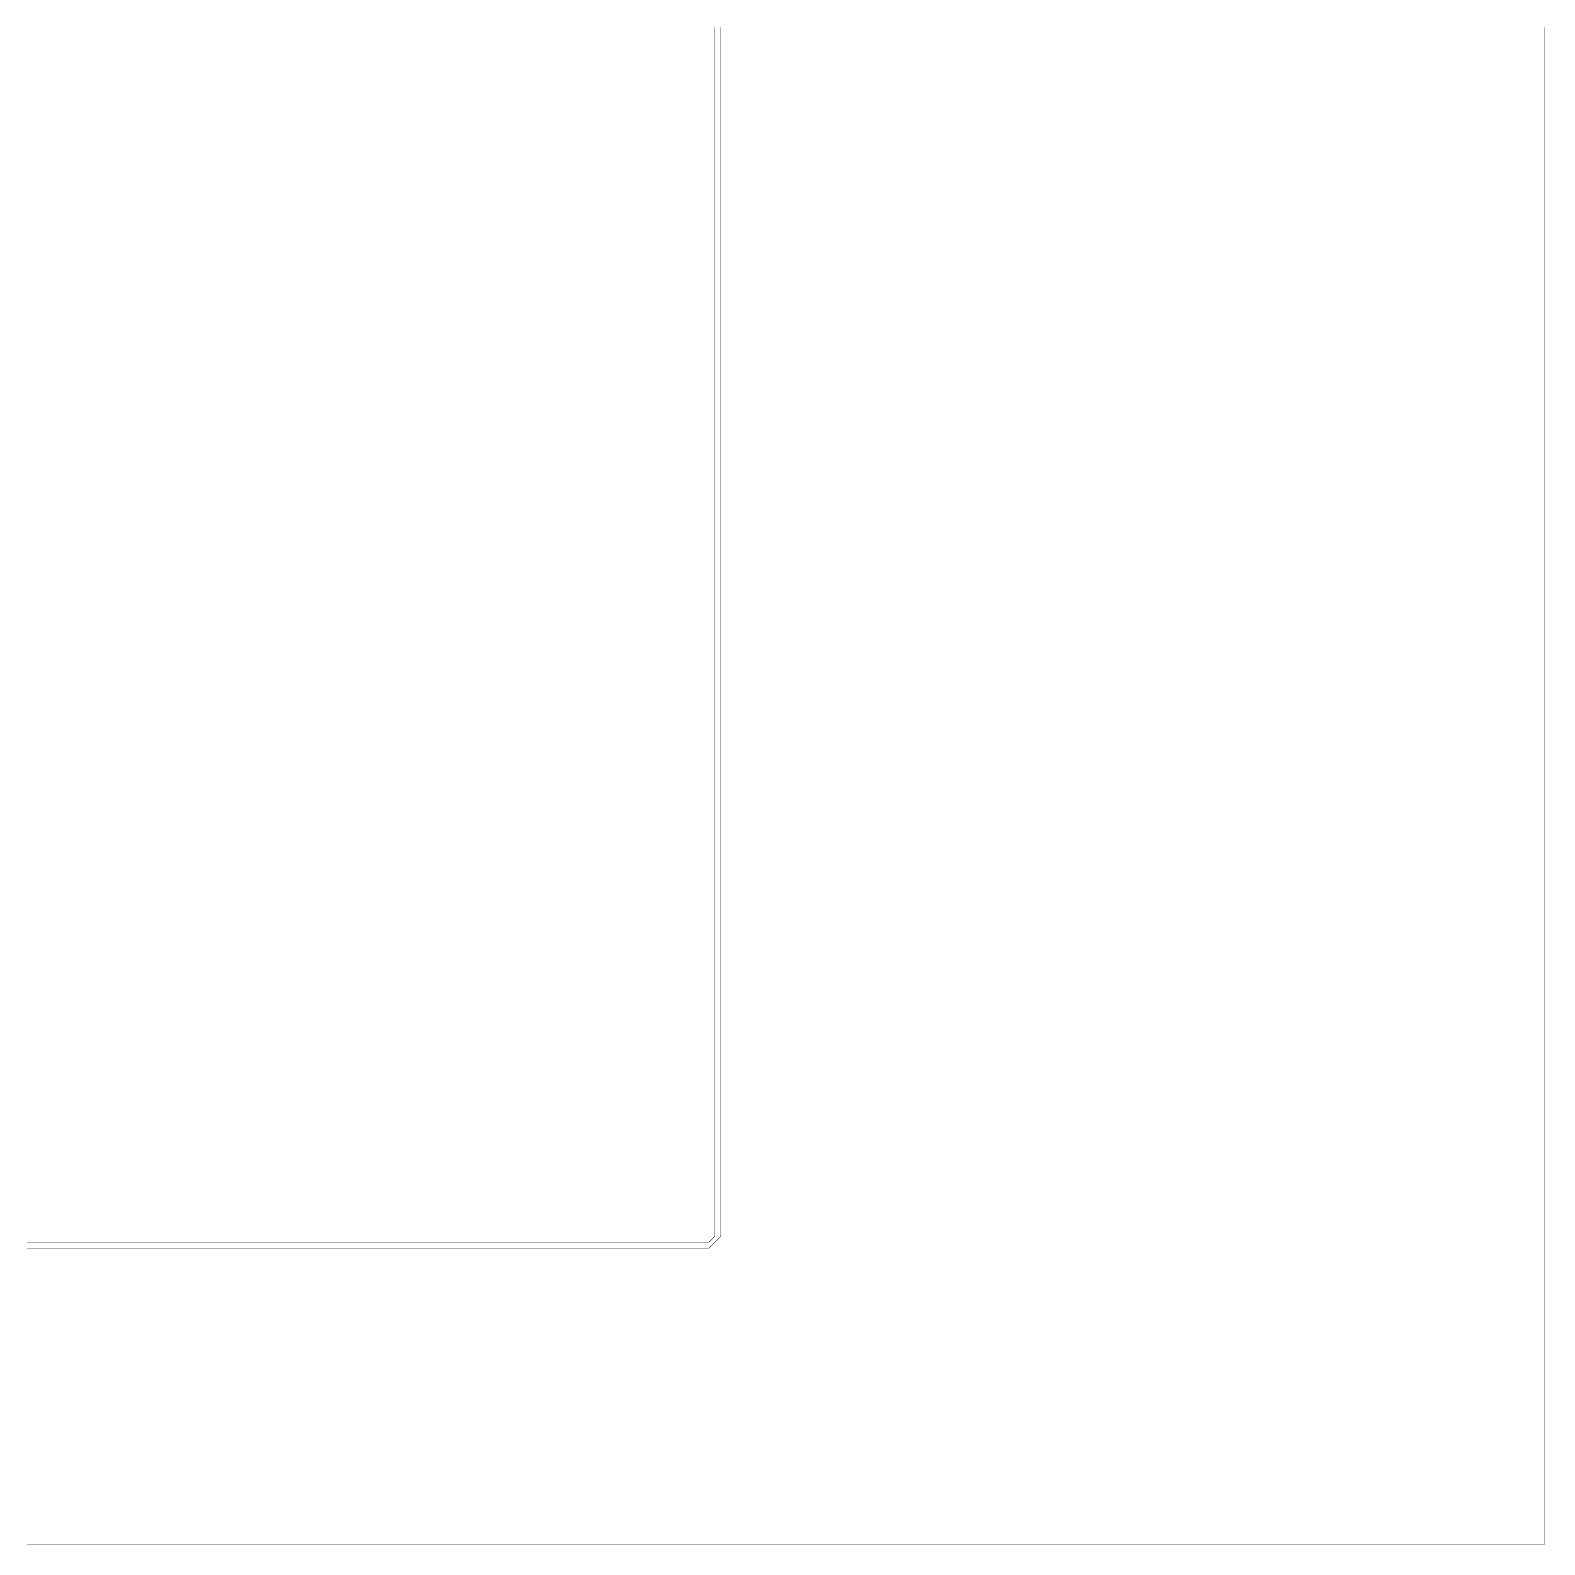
# Model space of a CAD drawing. Header units: metres. Extents: x 0 to 4990, y -4990 to 0.
# Drawn here: x 2495 to 4990, y -4990 to -2495 of the extents above; entities that cross this region are included whole.
import ezdxf

# ---------------------------------------------------------------- set-up
doc = ezdxf.new("R2010")
doc.units = ezdxf.units.M
doc.layers.add('conductor', color=1, linetype='Continuous')
doc.layers.add('substrate', color=5, linetype='Continuous')

msp = doc.modelspace()

# ---------------------------------------------------------------- linework, layer by layer
at = {"layer": 'conductor', "const_width": 0.5}
msp.add_lwpolyline([(2490.234375, -4492.1875), (2500, -4492.1875), (2509.765625, -4492.1875), (2519.53125, -4492.1875), (2529.296875, -4492.1875), (2539.0625, -4492.1875), (2548.828125, -4492.1875), (2558.59375, -4492.1875), (2568.359375, -4492.1875), (2578.125, -4492.1875), (2587.890625, -4492.1875), (2597.65625, -4492.1875), (2607.421875, -4492.1875), (2617.1875, -4492.1875), (2626.953125, -4492.1875), (2636.71875, -4492.1875), (2646.484375, -4492.1875), (2656.25, -4492.1875), (2666.015625, -4492.1875), (2675.78125, -4492.1875), (2685.546875, -4492.1875), (2695.3125, -4492.1875), (2705.078125, -4492.1875), (2714.84375, -4492.1875), (2724.609375, -4492.1875), (2734.375, -4492.1875), (2744.140625, -4492.1875), (2753.90625, -4492.1875), (2763.671875, -4492.1875), (2773.4375, -4492.1875), (2783.203125, -4492.1875), (2792.96875, -4492.1875), (2802.734375, -4492.1875), (2812.5, -4492.1875), (2822.265625, -4492.1875), (2832.03125, -4492.1875), (2841.796875, -4492.1875), (2851.5625, -4492.1875), (2861.328125, -4492.1875), (2871.09375, -4492.1875), (2880.859375, -4492.1875), (2890.625, -4492.1875), (2900.390625, -4492.1875), (2910.15625, -4492.1875), (2919.921875, -4492.1875), (2929.6875, -4492.1875), (2939.453125, -4492.1875), (2949.21875, -4492.1875), (2958.984375, -4492.1875), (2968.75, -4492.1875), (2978.515625, -4492.1875), (2988.28125, -4492.1875), (2998.046875, -4492.1875), (3007.8125, -4492.1875), (3017.578125, -4492.1875), (3027.34375, -4492.1875), (3037.109375, -4492.1875), (3046.875, -4492.1875), (3056.640625, -4492.1875), (3066.40625, -4492.1875), (3076.171875, -4492.1875), (3085.9375, -4492.1875), (3095.703125, -4492.1875), (3105.46875, -4492.1875), (3115.234375, -4492.1875), (3125, -4492.1875), (3134.765625, -4492.1875), (3144.53125, -4492.1875), (3154.296875, -4492.1875), (3164.0625, -4492.1875), (3173.828125, -4492.1875), (3183.59375, -4492.1875), (3193.359375, -4492.1875), (3203.125, -4492.1875), (3212.890625, -4492.1875), (3222.65625, -4492.1875), (3232.421875, -4492.1875), (3242.1875, -4492.1875), (3251.953125, -4492.1875), (3261.71875, -4492.1875), (3271.484375, -4492.1875), (3281.25, -4492.1875), (3291.015625, -4492.1875), (3300.78125, -4492.1875), (3310.546875, -4492.1875), (3320.3125, -4492.1875), (3330.078125, -4492.1875), (3339.84375, -4492.1875), (3349.609375, -4492.1875), (3359.375, -4492.1875), (3369.140625, -4492.1875), (3378.90625, -4492.1875), (3388.671875, -4492.1875), (3398.4375, -4492.1875), (3408.203125, -4492.1875), (3417.96875, -4492.1875), (3427.734375, -4492.1875), (3437.5, -4492.1875), (3447.265625, -4492.1875), (3457.03125, -4492.1875), (3466.796875, -4492.1875), (3476.5625, -4492.1875), (3486.328125, -4492.1875), (3496.09375, -4492.1875), (3505.859375, -4492.1875), (3515.625, -4492.1875), (3525.390625, -4492.1875), (3535.15625, -4492.1875), (3544.921875, -4492.1875), (3554.6875, -4492.1875), (3564.453125, -4492.1875), (3574.21875, -4492.1875), (3583.984375, -4492.1875), (3593.75, -4492.1875), (3603.515625, -4492.1875), (3613.28125, -4492.1875), (3623.046875, -4482.421875), (3623.046875, -4472.65625), (3623.046875, -4462.890625), (3623.046875, -4453.125), (3623.046875, -4443.359375), (3623.046875, -4433.59375), (3623.046875, -4423.828125), (3623.046875, -4414.0625), (3623.046875, -4404.296875), (3623.046875, -4394.53125), (3623.046875, -4384.765625), (3623.046875, -4375), (3623.046875, -4365.234375), (3623.046875, -4355.46875), (3623.046875, -4345.703125), (3623.046875, -4335.9375), (3623.046875, -4326.171875), (3623.046875, -4316.40625), (3623.046875, -4306.640625), (3623.046875, -4296.875), (3623.046875, -4287.109375), (3623.046875, -4277.34375), (3623.046875, -4267.578125), (3623.046875, -4257.8125), (3623.046875, -4248.046875), (3623.046875, -4238.28125), (3623.046875, -4228.515625), (3623.046875, -4218.75), (3623.046875, -4208.984375), (3623.046875, -4199.21875), (3623.046875, -4189.453125), (3623.046875, -4179.6875), (3623.046875, -4169.921875), (3623.046875, -4160.15625), (3623.046875, -4150.390625), (3623.046875, -4140.625), (3623.046875, -4130.859375), (3623.046875, -4121.09375), (3623.046875, -4111.328125), (3623.046875, -4101.5625), (3623.046875, -4091.796875), (3623.046875, -4082.03125), (3623.046875, -4072.265625), (3623.046875, -4062.5), (3623.046875, -4052.734375), (3623.046875, -4042.96875), (3623.046875, -4033.203125), (3623.046875, -4023.4375), (3623.046875, -4013.671875), (3623.046875, -4003.90625), (3623.046875, -3994.140625), (3623.046875, -3984.375), (3623.046875, -3974.609375), (3623.046875, -3964.84375), (3623.046875, -3955.078125), (3623.046875, -3945.3125), (3623.046875, -3935.546875), (3623.046875, -3925.78125), (3623.046875, -3916.015625), (3623.046875, -3906.25), (3623.046875, -3896.484375), (3623.046875, -3886.71875), (3623.046875, -3876.953125), (3623.046875, -3867.1875), (3623.046875, -3857.421875), (3623.046875, -3847.65625), (3623.046875, -3837.890625), (3623.046875, -3828.125), (3623.046875, -3818.359375), (3623.046875, -3808.59375), (3623.046875, -3798.828125), (3623.046875, -3789.0625), (3623.046875, -3779.296875), (3623.046875, -3769.53125), (3623.046875, -3759.765625), (3623.046875, -3750), (3623.046875, -3740.234375), (3623.046875, -3730.46875), (3623.046875, -3720.703125), (3623.046875, -3710.9375), (3623.046875, -3701.171875), (3623.046875, -3691.40625), (3623.046875, -3681.640625), (3623.046875, -3671.875), (3623.046875, -3662.109375), (3623.046875, -3652.34375), (3623.046875, -3642.578125), (3623.046875, -3632.8125), (3623.046875, -3623.046875), (3623.046875, -3613.28125), (3623.046875, -3603.515625), (3623.046875, -3593.75), (3623.046875, -3583.984375), (3623.046875, -3574.21875), (3623.046875, -3564.453125), (3623.046875, -3554.6875), (3623.046875, -3544.921875), (3623.046875, -3535.15625), (3623.046875, -3525.390625), (3623.046875, -3515.625), (3623.046875, -3505.859375), (3623.046875, -3496.09375), (3623.046875, -3486.328125), (3623.046875, -3476.5625), (3623.046875, -3466.796875), (3623.046875, -3457.03125), (3623.046875, -3447.265625), (3623.046875, -3437.5), (3623.046875, -3427.734375), (3623.046875, -3417.96875), (3623.046875, -3408.203125), (3623.046875, -3398.4375), (3623.046875, -3388.671875), (3623.046875, -3378.90625), (3623.046875, -3369.140625), (3623.046875, -3359.375), (3623.046875, -3349.609375), (3623.046875, -3339.84375), (3623.046875, -3330.078125), (3623.046875, -3320.3125), (3623.046875, -3310.546875), (3623.046875, -3300.78125), (3623.046875, -3291.015625), (3623.046875, -3281.25), (3623.046875, -3271.484375), (3623.046875, -3261.71875), (3623.046875, -3251.953125), (3623.046875, -3242.1875), (3623.046875, -3232.421875), (3623.046875, -3222.65625), (3623.046875, -3212.890625), (3623.046875, -3203.125), (3623.046875, -3193.359375), (3623.046875, -3183.59375), (3623.046875, -3173.828125), (3623.046875, -3164.0625), (3623.046875, -3154.296875), (3623.046875, -3144.53125), (3623.046875, -3134.765625), (3623.046875, -3125), (3623.046875, -3115.234375), (3623.046875, -3105.46875), (3623.046875, -3095.703125), (3623.046875, -3085.9375), (3623.046875, -3076.171875), (3623.046875, -3066.40625), (3623.046875, -3056.640625), (3623.046875, -3046.875), (3623.046875, -3037.109375), (3623.046875, -3027.34375), (3623.046875, -3017.578125), (3623.046875, -3007.8125), (3623.046875, -2998.046875), (3623.046875, -2988.28125), (3623.046875, -2978.515625), (3623.046875, -2968.75), (3623.046875, -2958.984375), (3623.046875, -2949.21875), (3623.046875, -2939.453125), (3623.046875, -2929.6875), (3623.046875, -2919.921875), (3623.046875, -2910.15625), (3623.046875, -2900.390625), (3623.046875, -2890.625), (3623.046875, -2880.859375), (3623.046875, -2871.09375), (3623.046875, -2861.328125), (3623.046875, -2851.5625), (3623.046875, -2841.796875), (3623.046875, -2832.03125), (3623.046875, -2822.265625), (3623.046875, -2812.5), (3623.046875, -2802.734375), (3623.046875, -2792.96875), (3623.046875, -2783.203125), (3623.046875, -2773.4375), (3623.046875, -2763.671875), (3623.046875, -2753.90625), (3623.046875, -2744.140625), (3623.046875, -2734.375), (3623.046875, -2724.609375), (3623.046875, -2714.84375), (3623.046875, -2705.078125), (3623.046875, -2695.3125), (3623.046875, -2685.546875), (3623.046875, -2675.78125), (3623.046875, -2666.015625), (3623.046875, -2656.25), (3623.046875, -2646.484375), (3623.046875, -2636.71875), (3623.046875, -2626.953125), (3623.046875, -2617.1875), (3623.046875, -2607.421875), (3623.046875, -2597.65625), (3623.046875, -2587.890625), (3623.046875, -2578.125), (3623.046875, -2568.359375), (3623.046875, -2558.59375), (3623.046875, -2548.828125), (3623.046875, -2539.0625), (3623.046875, -2529.296875), (3623.046875, -2519.53125), (3623.046875, -2509.765625), (3623.046875, -2500), (3623.046875, -2490.234375)], dxfattribs=at)
at = {"layer": 'substrate', "const_width": 0.5}
for points in [[(2490.234375, -4990.234375), (2500, -4990.234375), (2509.765625, -4990.234375), (2519.53125, -4990.234375), (2529.296875, -4990.234375), (2539.0625, -4990.234375), (2548.828125, -4990.234375), (2558.59375, -4990.234375), (2568.359375, -4990.234375), (2578.125, -4990.234375), (2587.890625, -4990.234375), (2597.65625, -4990.234375), (2607.421875, -4990.234375), (2617.1875, -4990.234375), (2626.953125, -4990.234375), (2636.71875, -4990.234375), (2646.484375, -4990.234375), (2656.25, -4990.234375), (2666.015625, -4990.234375), (2675.78125, -4990.234375), (2685.546875, -4990.234375), (2695.3125, -4990.234375), (2705.078125, -4990.234375), (2714.84375, -4990.234375), (2724.609375, -4990.234375), (2734.375, -4990.234375), (2744.140625, -4990.234375), (2753.90625, -4990.234375), (2763.671875, -4990.234375), (2773.4375, -4990.234375), (2783.203125, -4990.234375), (2792.96875, -4990.234375), (2802.734375, -4990.234375), (2812.5, -4990.234375), (2822.265625, -4990.234375), (2832.03125, -4990.234375), (2841.796875, -4990.234375), (2851.5625, -4990.234375), (2861.328125, -4990.234375), (2871.09375, -4990.234375), (2880.859375, -4990.234375), (2890.625, -4990.234375), (2900.390625, -4990.234375), (2910.15625, -4990.234375), (2919.921875, -4990.234375), (2929.6875, -4990.234375), (2939.453125, -4990.234375), (2949.21875, -4990.234375), (2958.984375, -4990.234375), (2968.75, -4990.234375), (2978.515625, -4990.234375), (2988.28125, -4990.234375), (2998.046875, -4990.234375), (3007.8125, -4990.234375), (3017.578125, -4990.234375), (3027.34375, -4990.234375), (3037.109375, -4990.234375), (3046.875, -4990.234375), (3056.640625, -4990.234375), (3066.40625, -4990.234375), (3076.171875, -4990.234375), (3085.9375, -4990.234375), (3095.703125, -4990.234375), (3105.46875, -4990.234375), (3115.234375, -4990.234375), (3125, -4990.234375), (3134.765625, -4990.234375), (3144.53125, -4990.234375), (3154.296875, -4990.234375), (3164.0625, -4990.234375), (3173.828125, -4990.234375), (3183.59375, -4990.234375), (3193.359375, -4990.234375), (3203.125, -4990.234375), (3212.890625, -4990.234375), (3222.65625, -4990.234375), (3232.421875, -4990.234375), (3242.1875, -4990.234375), (3251.953125, -4990.234375), (3261.71875, -4990.234375), (3271.484375, -4990.234375), (3281.25, -4990.234375), (3291.015625, -4990.234375), (3300.78125, -4990.234375), (3310.546875, -4990.234375), (3320.3125, -4990.234375), (3330.078125, -4990.234375), (3339.84375, -4990.234375), (3349.609375, -4990.234375), (3359.375, -4990.234375), (3369.140625, -4990.234375), (3378.90625, -4990.234375), (3388.671875, -4990.234375), (3398.4375, -4990.234375), (3408.203125, -4990.234375), (3417.96875, -4990.234375), (3427.734375, -4990.234375), (3437.5, -4990.234375), (3447.265625, -4990.234375), (3457.03125, -4990.234375), (3466.796875, -4990.234375), (3476.5625, -4990.234375), (3486.328125, -4990.234375), (3496.09375, -4990.234375), (3505.859375, -4990.234375), (3515.625, -4990.234375), (3525.390625, -4990.234375), (3535.15625, -4990.234375), (3544.921875, -4990.234375), (3554.6875, -4990.234375), (3564.453125, -4990.234375), (3574.21875, -4990.234375), (3583.984375, -4990.234375), (3593.75, -4990.234375), (3603.515625, -4990.234375), (3613.28125, -4990.234375), (3623.046875, -4990.234375), (3632.8125, -4990.234375), (3642.578125, -4990.234375), (3652.34375, -4990.234375), (3662.109375, -4990.234375), (3671.875, -4990.234375), (3681.640625, -4990.234375), (3691.40625, -4990.234375), (3701.171875, -4990.234375), (3710.9375, -4990.234375), (3720.703125, -4990.234375), (3730.46875, -4990.234375), (3740.234375, -4990.234375), (3750, -4990.234375), (3759.765625, -4990.234375), (3769.53125, -4990.234375), (3779.296875, -4990.234375), (3789.0625, -4990.234375), (3798.828125, -4990.234375), (3808.59375, -4990.234375), (3818.359375, -4990.234375), (3828.125, -4990.234375), (3837.890625, -4990.234375), (3847.65625, -4990.234375), (3857.421875, -4990.234375), (3867.1875, -4990.234375), (3876.953125, -4990.234375), (3886.71875, -4990.234375), (3896.484375, -4990.234375), (3906.25, -4990.234375), (3916.015625, -4990.234375), (3925.78125, -4990.234375), (3935.546875, -4990.234375), (3945.3125, -4990.234375), (3955.078125, -4990.234375), (3964.84375, -4990.234375), (3974.609375, -4990.234375), (3984.375, -4990.234375), (3994.140625, -4990.234375), (4003.90625, -4990.234375), (4013.671875, -4990.234375), (4023.4375, -4990.234375), (4033.203125, -4990.234375), (4042.96875, -4990.234375), (4052.734375, -4990.234375), (4062.5, -4990.234375), (4072.265625, -4990.234375), (4082.03125, -4990.234375), (4091.796875, -4990.234375), (4101.5625, -4990.234375), (4111.328125, -4990.234375), (4121.09375, -4990.234375), (4130.859375, -4990.234375), (4140.625, -4990.234375), (4150.390625, -4990.234375), (4160.15625, -4990.234375), (4169.921875, -4990.234375), (4179.6875, -4990.234375), (4189.453125, -4990.234375), (4199.21875, -4990.234375), (4208.984375, -4990.234375), (4218.75, -4990.234375), (4228.515625, -4990.234375), (4238.28125, -4990.234375), (4248.046875, -4990.234375), (4257.8125, -4990.234375), (4267.578125, -4990.234375), (4277.34375, -4990.234375), (4287.109375, -4990.234375), (4296.875, -4990.234375), (4306.640625, -4990.234375), (4316.40625, -4990.234375), (4326.171875, -4990.234375), (4335.9375, -4990.234375), (4345.703125, -4990.234375), (4355.46875, -4990.234375), (4365.234375, -4990.234375), (4375, -4990.234375), (4384.765625, -4990.234375), (4394.53125, -4990.234375), (4404.296875, -4990.234375), (4414.0625, -4990.234375), (4423.828125, -4990.234375), (4433.59375, -4990.234375), (4443.359375, -4990.234375), (4453.125, -4990.234375), (4462.890625, -4990.234375), (4472.65625, -4990.234375), (4482.421875, -4990.234375), (4492.1875, -4990.234375), (4501.953125, -4990.234375), (4511.71875, -4990.234375), (4521.484375, -4990.234375), (4531.25, -4990.234375), (4541.015625, -4990.234375), (4550.78125, -4990.234375), (4560.546875, -4990.234375), (4570.3125, -4990.234375), (4580.078125, -4990.234375), (4589.84375, -4990.234375), (4599.609375, -4990.234375), (4609.375, -4990.234375), (4619.140625, -4990.234375), (4628.90625, -4990.234375), (4638.671875, -4990.234375), (4648.4375, -4990.234375), (4658.203125, -4990.234375), (4667.96875, -4990.234375), (4677.734375, -4990.234375), (4687.5, -4990.234375), (4697.265625, -4990.234375), (4707.03125, -4990.234375), (4716.796875, -4990.234375), (4726.5625, -4990.234375), (4736.328125, -4990.234375), (4746.09375, -4990.234375), (4755.859375, -4990.234375), (4765.625, -4990.234375), (4775.390625, -4990.234375), (4785.15625, -4990.234375), (4794.921875, -4990.234375), (4804.6875, -4990.234375), (4814.453125, -4990.234375), (4824.21875, -4990.234375), (4833.984375, -4990.234375), (4843.75, -4990.234375), (4853.515625, -4990.234375), (4863.28125, -4990.234375), (4873.046875, -4990.234375), (4882.8125, -4990.234375), (4892.578125, -4990.234375), (4902.34375, -4990.234375), (4912.109375, -4990.234375), (4921.875, -4990.234375), (4931.640625, -4990.234375), (4941.40625, -4990.234375), (4951.171875, -4990.234375), (4960.9375, -4990.234375), (4970.703125, -4990.234375), (4980.46875, -4990.234375), (4990.234375, -4990.234375), (4990.234375, -4980.46875), (4990.234375, -4970.703125), (4990.234375, -4960.9375), (4990.234375, -4951.171875), (4990.234375, -4941.40625), (4990.234375, -4931.640625), (4990.234375, -4921.875), (4990.234375, -4912.109375), (4990.234375, -4902.34375), (4990.234375, -4892.578125), (4990.234375, -4882.8125), (4990.234375, -4873.046875), (4990.234375, -4863.28125), (4990.234375, -4853.515625), (4990.234375, -4843.75), (4990.234375, -4833.984375), (4990.234375, -4824.21875), (4990.234375, -4814.453125), (4990.234375, -4804.6875), (4990.234375, -4794.921875), (4990.234375, -4785.15625), (4990.234375, -4775.390625), (4990.234375, -4765.625), (4990.234375, -4755.859375), (4990.234375, -4746.09375), (4990.234375, -4736.328125), (4990.234375, -4726.5625), (4990.234375, -4716.796875), (4990.234375, -4707.03125), (4990.234375, -4697.265625), (4990.234375, -4687.5), (4990.234375, -4677.734375), (4990.234375, -4667.96875), (4990.234375, -4658.203125), (4990.234375, -4648.4375), (4990.234375, -4638.671875), (4990.234375, -4628.90625), (4990.234375, -4619.140625), (4990.234375, -4609.375), (4990.234375, -4599.609375), (4990.234375, -4589.84375), (4990.234375, -4580.078125), (4990.234375, -4570.3125), (4990.234375, -4560.546875), (4990.234375, -4550.78125), (4990.234375, -4541.015625), (4990.234375, -4531.25), (4990.234375, -4521.484375), (4990.234375, -4511.71875), (4990.234375, -4501.953125), (4990.234375, -4492.1875), (4990.234375, -4482.421875), (4990.234375, -4472.65625), (4990.234375, -4462.890625), (4990.234375, -4453.125), (4990.234375, -4443.359375), (4990.234375, -4433.59375), (4990.234375, -4423.828125), (4990.234375, -4414.0625), (4990.234375, -4404.296875), (4990.234375, -4394.53125), (4990.234375, -4384.765625), (4990.234375, -4375), (4990.234375, -4365.234375), (4990.234375, -4355.46875), (4990.234375, -4345.703125), (4990.234375, -4335.9375), (4990.234375, -4326.171875), (4990.234375, -4316.40625), (4990.234375, -4306.640625), (4990.234375, -4296.875), (4990.234375, -4287.109375), (4990.234375, -4277.34375), (4990.234375, -4267.578125), (4990.234375, -4257.8125), (4990.234375, -4248.046875), (4990.234375, -4238.28125), (4990.234375, -4228.515625), (4990.234375, -4218.75), (4990.234375, -4208.984375), (4990.234375, -4199.21875), (4990.234375, -4189.453125), (4990.234375, -4179.6875), (4990.234375, -4169.921875), (4990.234375, -4160.15625), (4990.234375, -4150.390625), (4990.234375, -4140.625), (4990.234375, -4130.859375), (4990.234375, -4121.09375), (4990.234375, -4111.328125), (4990.234375, -4101.5625), (4990.234375, -4091.796875), (4990.234375, -4082.03125), (4990.234375, -4072.265625), (4990.234375, -4062.5), (4990.234375, -4052.734375), (4990.234375, -4042.96875), (4990.234375, -4033.203125), (4990.234375, -4023.4375), (4990.234375, -4013.671875), (4990.234375, -4003.90625), (4990.234375, -3994.140625), (4990.234375, -3984.375), (4990.234375, -3974.609375), (4990.234375, -3964.84375), (4990.234375, -3955.078125), (4990.234375, -3945.3125), (4990.234375, -3935.546875), (4990.234375, -3925.78125), (4990.234375, -3916.015625), (4990.234375, -3906.25), (4990.234375, -3896.484375), (4990.234375, -3886.71875), (4990.234375, -3876.953125), (4990.234375, -3867.1875), (4990.234375, -3857.421875), (4990.234375, -3847.65625), (4990.234375, -3837.890625), (4990.234375, -3828.125), (4990.234375, -3818.359375), (4990.234375, -3808.59375), (4990.234375, -3798.828125), (4990.234375, -3789.0625), (4990.234375, -3779.296875), (4990.234375, -3769.53125), (4990.234375, -3759.765625), (4990.234375, -3750), (4990.234375, -3740.234375), (4990.234375, -3730.46875), (4990.234375, -3720.703125), (4990.234375, -3710.9375), (4990.234375, -3701.171875), (4990.234375, -3691.40625), (4990.234375, -3681.640625), (4990.234375, -3671.875), (4990.234375, -3662.109375), (4990.234375, -3652.34375), (4990.234375, -3642.578125), (4990.234375, -3632.8125), (4990.234375, -3623.046875), (4990.234375, -3613.28125), (4990.234375, -3603.515625), (4990.234375, -3593.75), (4990.234375, -3583.984375), (4990.234375, -3574.21875), (4990.234375, -3564.453125), (4990.234375, -3554.6875), (4990.234375, -3544.921875), (4990.234375, -3535.15625), (4990.234375, -3525.390625), (4990.234375, -3515.625), (4990.234375, -3505.859375), (4990.234375, -3496.09375), (4990.234375, -3486.328125), (4990.234375, -3476.5625), (4990.234375, -3466.796875), (4990.234375, -3457.03125), (4990.234375, -3447.265625), (4990.234375, -3437.5), (4990.234375, -3427.734375), (4990.234375, -3417.96875), (4990.234375, -3408.203125), (4990.234375, -3398.4375), (4990.234375, -3388.671875), (4990.234375, -3378.90625), (4990.234375, -3369.140625), (4990.234375, -3359.375), (4990.234375, -3349.609375), (4990.234375, -3339.84375), (4990.234375, -3330.078125), (4990.234375, -3320.3125), (4990.234375, -3310.546875), (4990.234375, -3300.78125), (4990.234375, -3291.015625), (4990.234375, -3281.25), (4990.234375, -3271.484375), (4990.234375, -3261.71875), (4990.234375, -3251.953125), (4990.234375, -3242.1875), (4990.234375, -3232.421875), (4990.234375, -3222.65625), (4990.234375, -3212.890625), (4990.234375, -3203.125), (4990.234375, -3193.359375), (4990.234375, -3183.59375), (4990.234375, -3173.828125), (4990.234375, -3164.0625), (4990.234375, -3154.296875), (4990.234375, -3144.53125), (4990.234375, -3134.765625), (4990.234375, -3125), (4990.234375, -3115.234375), (4990.234375, -3105.46875), (4990.234375, -3095.703125), (4990.234375, -3085.9375), (4990.234375, -3076.171875), (4990.234375, -3066.40625), (4990.234375, -3056.640625), (4990.234375, -3046.875), (4990.234375, -3037.109375), (4990.234375, -3027.34375), (4990.234375, -3017.578125), (4990.234375, -3007.8125), (4990.234375, -2998.046875), (4990.234375, -2988.28125), (4990.234375, -2978.515625), (4990.234375, -2968.75), (4990.234375, -2958.984375), (4990.234375, -2949.21875), (4990.234375, -2939.453125), (4990.234375, -2929.6875), (4990.234375, -2919.921875), (4990.234375, -2910.15625), (4990.234375, -2900.390625), (4990.234375, -2890.625), (4990.234375, -2880.859375), (4990.234375, -2871.09375), (4990.234375, -2861.328125), (4990.234375, -2851.5625), (4990.234375, -2841.796875), (4990.234375, -2832.03125), (4990.234375, -2822.265625), (4990.234375, -2812.5), (4990.234375, -2802.734375), (4990.234375, -2792.96875), (4990.234375, -2783.203125), (4990.234375, -2773.4375), (4990.234375, -2763.671875), (4990.234375, -2753.90625), (4990.234375, -2744.140625), (4990.234375, -2734.375), (4990.234375, -2724.609375), (4990.234375, -2714.84375), (4990.234375, -2705.078125), (4990.234375, -2695.3125), (4990.234375, -2685.546875), (4990.234375, -2675.78125), (4990.234375, -2666.015625), (4990.234375, -2656.25), (4990.234375, -2646.484375), (4990.234375, -2636.71875), (4990.234375, -2626.953125), (4990.234375, -2617.1875), (4990.234375, -2607.421875), (4990.234375, -2597.65625), (4990.234375, -2587.890625), (4990.234375, -2578.125), (4990.234375, -2568.359375), (4990.234375, -2558.59375), (4990.234375, -2548.828125), (4990.234375, -2539.0625), (4990.234375, -2529.296875), (4990.234375, -2519.53125), (4990.234375, -2509.765625), (4990.234375, -2500), (4990.234375, -2490.234375)], [(3632.8125, -2490.234375), (3632.8125, -2500), (3632.8125, -2509.765625), (3632.8125, -2519.53125), (3632.8125, -2529.296875), (3632.8125, -2539.0625), (3632.8125, -2548.828125), (3632.8125, -2558.59375), (3632.8125, -2568.359375), (3632.8125, -2578.125), (3632.8125, -2587.890625), (3632.8125, -2597.65625), (3632.8125, -2607.421875), (3632.8125, -2617.1875), (3632.8125, -2626.953125), (3632.8125, -2636.71875), (3632.8125, -2646.484375), (3632.8125, -2656.25), (3632.8125, -2666.015625), (3632.8125, -2675.78125), (3632.8125, -2685.546875), (3632.8125, -2695.3125), (3632.8125, -2705.078125), (3632.8125, -2714.84375), (3632.8125, -2724.609375), (3632.8125, -2734.375), (3632.8125, -2744.140625), (3632.8125, -2753.90625), (3632.8125, -2763.671875), (3632.8125, -2773.4375), (3632.8125, -2783.203125), (3632.8125, -2792.96875), (3632.8125, -2802.734375), (3632.8125, -2812.5), (3632.8125, -2822.265625), (3632.8125, -2832.03125), (3632.8125, -2841.796875), (3632.8125, -2851.5625), (3632.8125, -2861.328125), (3632.8125, -2871.09375), (3632.8125, -2880.859375), (3632.8125, -2890.625), (3632.8125, -2900.390625), (3632.8125, -2910.15625), (3632.8125, -2919.921875), (3632.8125, -2929.6875), (3632.8125, -2939.453125), (3632.8125, -2949.21875), (3632.8125, -2958.984375), (3632.8125, -2968.75), (3632.8125, -2978.515625), (3632.8125, -2988.28125), (3632.8125, -2998.046875), (3632.8125, -3007.8125), (3632.8125, -3017.578125), (3632.8125, -3027.34375), (3632.8125, -3037.109375), (3632.8125, -3046.875), (3632.8125, -3056.640625), (3632.8125, -3066.40625), (3632.8125, -3076.171875), (3632.8125, -3085.9375), (3632.8125, -3095.703125), (3632.8125, -3105.46875), (3632.8125, -3115.234375), (3632.8125, -3125), (3632.8125, -3134.765625), (3632.8125, -3144.53125), (3632.8125, -3154.296875), (3632.8125, -3164.0625), (3632.8125, -3173.828125), (3632.8125, -3183.59375), (3632.8125, -3193.359375), (3632.8125, -3203.125), (3632.8125, -3212.890625), (3632.8125, -3222.65625), (3632.8125, -3232.421875), (3632.8125, -3242.1875), (3632.8125, -3251.953125), (3632.8125, -3261.71875), (3632.8125, -3271.484375), (3632.8125, -3281.25), (3632.8125, -3291.015625), (3632.8125, -3300.78125), (3632.8125, -3310.546875), (3632.8125, -3320.3125), (3632.8125, -3330.078125), (3632.8125, -3339.84375), (3632.8125, -3349.609375), (3632.8125, -3359.375), (3632.8125, -3369.140625), (3632.8125, -3378.90625), (3632.8125, -3388.671875), (3632.8125, -3398.4375), (3632.8125, -3408.203125), (3632.8125, -3417.96875), (3632.8125, -3427.734375), (3632.8125, -3437.5), (3632.8125, -3447.265625), (3632.8125, -3457.03125), (3632.8125, -3466.796875), (3632.8125, -3476.5625), (3632.8125, -3486.328125), (3632.8125, -3496.09375), (3632.8125, -3505.859375), (3632.8125, -3515.625), (3632.8125, -3525.390625), (3632.8125, -3535.15625), (3632.8125, -3544.921875), (3632.8125, -3554.6875), (3632.8125, -3564.453125), (3632.8125, -3574.21875), (3632.8125, -3583.984375), (3632.8125, -3593.75), (3632.8125, -3603.515625), (3632.8125, -3613.28125), (3632.8125, -3623.046875), (3632.8125, -3632.8125), (3632.8125, -3642.578125), (3632.8125, -3652.34375), (3632.8125, -3662.109375), (3632.8125, -3671.875), (3632.8125, -3681.640625), (3632.8125, -3691.40625), (3632.8125, -3701.171875), (3632.8125, -3710.9375), (3632.8125, -3720.703125), (3632.8125, -3730.46875), (3632.8125, -3740.234375), (3632.8125, -3750), (3632.8125, -3759.765625), (3632.8125, -3769.53125), (3632.8125, -3779.296875), (3632.8125, -3789.0625), (3632.8125, -3798.828125), (3632.8125, -3808.59375), (3632.8125, -3818.359375), (3632.8125, -3828.125), (3632.8125, -3837.890625), (3632.8125, -3847.65625), (3632.8125, -3857.421875), (3632.8125, -3867.1875), (3632.8125, -3876.953125), (3632.8125, -3886.71875), (3632.8125, -3896.484375), (3632.8125, -3906.25), (3632.8125, -3916.015625), (3632.8125, -3925.78125), (3632.8125, -3935.546875), (3632.8125, -3945.3125), (3632.8125, -3955.078125), (3632.8125, -3964.84375), (3632.8125, -3974.609375), (3632.8125, -3984.375), (3632.8125, -3994.140625), (3632.8125, -4003.90625), (3632.8125, -4013.671875), (3632.8125, -4023.4375), (3632.8125, -4033.203125), (3632.8125, -4042.96875), (3632.8125, -4052.734375), (3632.8125, -4062.5), (3632.8125, -4072.265625), (3632.8125, -4082.03125), (3632.8125, -4091.796875), (3632.8125, -4101.5625), (3632.8125, -4111.328125), (3632.8125, -4121.09375), (3632.8125, -4130.859375), (3632.8125, -4140.625), (3632.8125, -4150.390625), (3632.8125, -4160.15625), (3632.8125, -4169.921875), (3632.8125, -4179.6875), (3632.8125, -4189.453125), (3632.8125, -4199.21875), (3632.8125, -4208.984375), (3632.8125, -4218.75), (3632.8125, -4228.515625), (3632.8125, -4238.28125), (3632.8125, -4248.046875), (3632.8125, -4257.8125), (3632.8125, -4267.578125), (3632.8125, -4277.34375), (3632.8125, -4287.109375), (3632.8125, -4296.875), (3632.8125, -4306.640625), (3632.8125, -4316.40625), (3632.8125, -4326.171875), (3632.8125, -4335.9375), (3632.8125, -4345.703125), (3632.8125, -4355.46875), (3632.8125, -4365.234375), (3632.8125, -4375), (3632.8125, -4384.765625), (3632.8125, -4394.53125), (3632.8125, -4404.296875), (3632.8125, -4414.0625), (3632.8125, -4423.828125), (3632.8125, -4433.59375), (3632.8125, -4443.359375), (3632.8125, -4453.125), (3632.8125, -4462.890625), (3632.8125, -4472.65625), (3632.8125, -4482.421875), (3623.046875, -4492.1875), (3613.28125, -4501.953125), (3603.515625, -4501.953125), (3593.75, -4501.953125), (3583.984375, -4501.953125), (3574.21875, -4501.953125), (3564.453125, -4501.953125), (3554.6875, -4501.953125), (3544.921875, -4501.953125), (3535.15625, -4501.953125), (3525.390625, -4501.953125), (3515.625, -4501.953125), (3505.859375, -4501.953125), (3496.09375, -4501.953125), (3486.328125, -4501.953125), (3476.5625, -4501.953125), (3466.796875, -4501.953125), (3457.03125, -4501.953125), (3447.265625, -4501.953125), (3437.5, -4501.953125), (3427.734375, -4501.953125), (3417.96875, -4501.953125), (3408.203125, -4501.953125), (3398.4375, -4501.953125), (3388.671875, -4501.953125), (3378.90625, -4501.953125), (3369.140625, -4501.953125), (3359.375, -4501.953125), (3349.609375, -4501.953125), (3339.84375, -4501.953125), (3330.078125, -4501.953125), (3320.3125, -4501.953125), (3310.546875, -4501.953125), (3300.78125, -4501.953125), (3291.015625, -4501.953125), (3281.25, -4501.953125), (3271.484375, -4501.953125), (3261.71875, -4501.953125), (3251.953125, -4501.953125), (3242.1875, -4501.953125), (3232.421875, -4501.953125), (3222.65625, -4501.953125), (3212.890625, -4501.953125), (3203.125, -4501.953125), (3193.359375, -4501.953125), (3183.59375, -4501.953125), (3173.828125, -4501.953125), (3164.0625, -4501.953125), (3154.296875, -4501.953125), (3144.53125, -4501.953125), (3134.765625, -4501.953125), (3125, -4501.953125), (3115.234375, -4501.953125), (3105.46875, -4501.953125), (3095.703125, -4501.953125), (3085.9375, -4501.953125), (3076.171875, -4501.953125), (3066.40625, -4501.953125), (3056.640625, -4501.953125), (3046.875, -4501.953125), (3037.109375, -4501.953125), (3027.34375, -4501.953125), (3017.578125, -4501.953125), (3007.8125, -4501.953125), (2998.046875, -4501.953125), (2988.28125, -4501.953125), (2978.515625, -4501.953125), (2968.75, -4501.953125), (2958.984375, -4501.953125), (2949.21875, -4501.953125), (2939.453125, -4501.953125), (2929.6875, -4501.953125), (2919.921875, -4501.953125), (2910.15625, -4501.953125), (2900.390625, -4501.953125), (2890.625, -4501.953125), (2880.859375, -4501.953125), (2871.09375, -4501.953125), (2861.328125, -4501.953125), (2851.5625, -4501.953125), (2841.796875, -4501.953125), (2832.03125, -4501.953125), (2822.265625, -4501.953125), (2812.5, -4501.953125), (2802.734375, -4501.953125), (2792.96875, -4501.953125), (2783.203125, -4501.953125), (2773.4375, -4501.953125), (2763.671875, -4501.953125), (2753.90625, -4501.953125), (2744.140625, -4501.953125), (2734.375, -4501.953125), (2724.609375, -4501.953125), (2714.84375, -4501.953125), (2705.078125, -4501.953125), (2695.3125, -4501.953125), (2685.546875, -4501.953125), (2675.78125, -4501.953125), (2666.015625, -4501.953125), (2656.25, -4501.953125), (2646.484375, -4501.953125), (2636.71875, -4501.953125), (2626.953125, -4501.953125), (2617.1875, -4501.953125), (2607.421875, -4501.953125), (2597.65625, -4501.953125), (2587.890625, -4501.953125), (2578.125, -4501.953125), (2568.359375, -4501.953125), (2558.59375, -4501.953125), (2548.828125, -4501.953125), (2539.0625, -4501.953125), (2529.296875, -4501.953125), (2519.53125, -4501.953125), (2509.765625, -4501.953125), (2500, -4501.953125), (2490.234375, -4501.953125)]]:
    msp.add_lwpolyline(points, dxfattribs=at)

doc.saveas('drawing.dxf')
